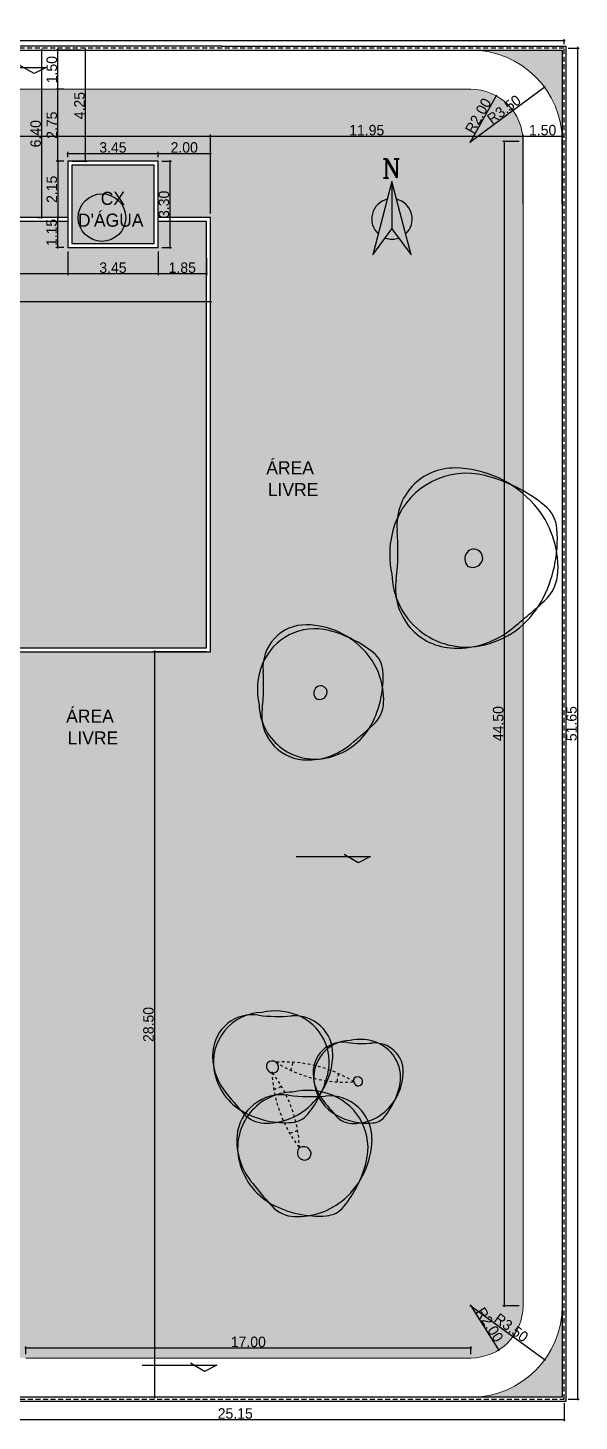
# Model space of a CAD drawing. Header units: feet. Extents: x 1734 to 1931, y 883 to 1088.
# Drawn here: x 1773 to 1794.1, y 961.7 to 1015 of the extents above; entities that cross this region are included whole.
import ezdxf

# ---------------------------------------------------------------- set-up
doc = ezdxf.new("R2010")
doc.units = ezdxf.units.FT
doc.header["$LTSCALE"] = 0.3
doc.header["$MEASUREMENT"] = 0
doc.header["$PDMODE"] = 32
doc.header["$PDSIZE"] = 0.1
doc.linetypes.add('DASHED2', pattern=[0.375, 0.25, -0.125])
doc.linetypes.add('HIDDEN', pattern=[9.525, 6.35, -3.175])
doc.layers.get('0').update_dxf_attribs({"linetype": 'CONTINUOUS'})
doc.layers.get('Defpoints').update_dxf_attribs({"linetype": 'CONTINUOUS'})
for name, color, linetype in [('03', 96, 'CONTINUOUS'), ('1', 1, 'CONTINUOUS'), ('2', 44, 'CONTINUOUS'), ('3', 3, 'CONTINUOUS'), ('Cotas', 1, 'CONTINUOUS'), ('demolição', 140, 'DASHED2'), ('LAYOUT 2', 1, 'CONTINUOUS'), ('projecao', 8, 'HIDDEN'), ('SIMBOLOS-AMARELO', 44, 'CONTINUOUS'), ('SIMBOLOS-CYAN', 4, 'CONTINUOUS'), ('SIMBOLOS-VERMELHO', 1, 'CONTINUOUS'), ('Texto', 44, 'CONTINUOUS')]:
    doc.layers.add(name, color=color, linetype=linetype)
doc.styles.add('ROMANC', font='romanc.shx')
doc.styles.add('style1', font='GOTHIC.TTF')
doc.dimstyles.new('ESC-100', dxfattribs={"dimtxt": 0.16, "dimasz": 0.04, "dimexe": 0.06, "dimexo": 0.15, "dimgap": 0.02, "dimtad": 1, "dimzin": 4, "dimdsep": 46, "dimtxsty": 'style1', "dimblk": 'OBLIQUE', "dimcen": 0.01, "dimdle": 0.04, "dimclrd": 14, "dimclre": 14, "dimclrt": 2, "dimazin": 0, "dimtfac": 1, "dimtix": 1, "dimtmove": 2, "dimatfit": 0, "dimldrblk": 'OPEN90', "dimfxl": 1, "dimtolj": 1, "dimtzin": 4, "dimlwd": -1, "dimlwe": -1, "dimarcsym": 0})

# ---------------------------------------------------------------- blocks, each defined once
blk = doc.blocks.new('Norte')
at = {"layer": 'SIMBOLOS-AMARELO'}
for start, end in [(103.2135, 227.65711), (312.34289, 76.7865), (250.41865, 289.58135)]:
    blk.add_arc((0, -2.124), 1.146, start, end, dxfattribs=at)
at = {"layer": 'SIMBOLOS-CYAN'}
for p, q in [((0, 0), (-1.08, -4.157)), ((1.08, -4.157), (0, 0)), ((-1.08, -4.157), (0, -2.679)), ((0, -2.679), (1.08, -4.157))]:
    blk.add_line(p, q, dxfattribs=at)
at = {"layer": 'SIMBOLOS-VERMELHO'}
blk.add_line((0, 0), (0, -2.679), dxfattribs=at)
at = {"layer": 'SIMBOLOS-AMARELO', "style": 'ROMANC'}
blk.add_text('N', height=1.08, dxfattribs=at).set_placement((-0.566, 0.204))
blk = doc.blocks.new('Arvore_M')
at = {"color": 89, "true_color": 0x2e4b26}
for centre, radius, start, end in [((29.6, 148.2), 161.7, 100.4555, 151.0425), ((41.7, 154), 157.5, 85.3103, 127.4297), ((25, 173), 136.5, 1.1676, 100.4555), ((45.6, 202.1), 109.3, 351.1087, 85.3103), ((683.4, -654.4), 1189.6, 128.3098, 132.2959), ((-64.8, 167.9), 77.9, 132.2959, 177.6877), ((95.6, 111.7), 237.1, 151.0425, 184.4792), ((582.4, 131.8), 432.1, 172.9001, 184.8756), ((32.3, 164), 175, 177.6877, 221.0767), ((11.3, 146.3), 16.1, 142.6793, 321.6826), ((13.7, 144.5), 19.1, 61.2791, 142.6793), ((8.9, 148.2), 19.1, 321.6826, 43.0427), ((0.2, 139.7), 165.3, 338.1526, 12.6145), ((-79.4, 98), 61.6, 184.4792, 231.1587), ((25.1, 129.7), 138.5, 255.6085, 338.1526), ((47.5, 86.2), 104.7, 269.0752, 4.8756), ((62, 273.5), 287, 231.1587, 255.6085), ((49, 178.6), 197.2, 221.0767, 269.0752)]:
    blk.add_arc(centre, radius, start, end, dxfattribs=at)
blk = doc.blocks.new('_Oblique')
at = {"color": 0, "linetype": 'ByBlock', "lineweight": -2}
blk.add_line((-0.5, -0.5), (0.5, 0.5), dxfattribs=at)
blk = doc.blocks.new('*D286')
at = {"layer": 'Cotas', "color": 14, "transparency": 16777216}
blk.add_line((1789.921, 966.155), (1791.023, 964.391), dxfattribs=at)
at = {"layer": 'Defpoints', "color": 0, "transparency": 16777216}
for p in [(1789.942, 966.121), (1791.001, 964.425)]:
    blk.add_point(p, dxfattribs=at)
at = {"layer": 'Cotas', "color": 14, "transparency": 16777216, "xscale": 0.04, "yscale": 0.04, "zscale": 0.04, "rotation": 301.9930326762299}
blk.add_blockref('_Oblique', (1791.001, 964.425), dxfattribs=at)
at = {"layer": 'Cotas', "color": 2, "transparency": 16777216, "insert": (1790.667, 965.395), "char_height": 0.4, "attachment_point": 5, "rotation": 301.993, "style": 'style1'}
blk.add_mtext('\\A1;R2.00', dxfattribs=at)
blk = doc.blocks.new('_Open90')
at = {"color": 0, "linetype": 'ByBlock', "lineweight": -2}
for p, q in [((0, 0), (-1, 0)), ((-0.5, 0.5), (0, 0)), ((0, 0), (-0.5, -0.5))]:
    blk.add_line(p, q, dxfattribs=at)
blk = doc.blocks.new('*D287')
at = {"layer": 'Cotas', "color": 14, "transparency": 16777216}
blk.add_line((1789.91, 966.145), (1792.804, 964.039), dxfattribs=at)
at = {"layer": 'Defpoints', "color": 0, "transparency": 16777216}
for p in [(1789.942, 966.121), (1792.772, 964.062)]:
    blk.add_point(p, dxfattribs=at)
at = {"layer": 'Cotas', "color": 14, "transparency": 16777216, "xscale": 0.04, "yscale": 0.04, "zscale": 0.04, "rotation": 323.9583745267021}
blk.add_blockref('_Oblique', (1792.772, 964.062), dxfattribs=at)
at = {"layer": 'Cotas', "color": 2, "transparency": 16777216, "insert": (1791.492, 965.278), "char_height": 0.4, "attachment_point": 5, "rotation": 323.9584, "style": 'style1'}
blk.add_mtext('\\A1;R3.50', dxfattribs=at)
blk = doc.blocks.new('*D288')
at = {"layer": 'Cotas', "color": 14, "transparency": 16777216}
blk.add_line((1789.922, 1010.586), (1790.938, 1012.402), dxfattribs=at)
at = {"layer": 'Defpoints', "color": 0, "transparency": 16777216}
for p in [(1790.918, 1012.367), (1789.942, 1010.621)]:
    blk.add_point(p, dxfattribs=at)
at = {"layer": 'Cotas', "color": 14, "transparency": 16777216, "xscale": 0.04, "yscale": 0.04, "zscale": 0.04, "rotation": 60.77822200255152}
blk.add_blockref('_Oblique', (1790.918, 1012.367), dxfattribs=at)
at = {"layer": 'Cotas', "color": 2, "transparency": 16777216, "insert": (1790.229, 1011.606), "char_height": 0.4, "attachment_point": 5, "rotation": 60.7782, "style": 'style1'}
blk.add_mtext('\\A1;R2.00', dxfattribs=at)
blk = doc.blocks.new('*D289')
at = {"layer": 'Cotas', "color": 14, "transparency": 16777216}
blk.add_line((1789.91, 1010.598), (1792.788, 1012.727), dxfattribs=at)
at = {"layer": 'Defpoints', "color": 0, "transparency": 16777216}
for p in [(1792.755, 1012.703), (1789.942, 1010.621)]:
    blk.add_point(p, dxfattribs=at)
at = {"layer": 'Cotas', "color": 14, "transparency": 16777216, "xscale": 0.04, "yscale": 0.04, "zscale": 0.04, "rotation": 36.4986601700604}
blk.add_blockref('_Oblique', (1792.755, 1012.703), dxfattribs=at)
at = {"layer": 'Cotas', "color": 2, "transparency": 16777216, "insert": (1791.212, 1011.847), "char_height": 0.4, "attachment_point": 5, "rotation": 36.4987, "style": 'style1'}
blk.add_mtext('\\A1;R3.50', dxfattribs=at)
blk = doc.blocks.new('*D290')
at = {"layer": 'Cotas', "color": 14, "transparency": 16777216}
for p, q in [((1736.327, 1014.48), (1793.557, 1014.48)), ((1736.367, 1014.346), (1736.367, 1014.54)), ((1793.517, 1014.346), (1793.517, 1014.54))]:
    blk.add_line(p, q, dxfattribs=at)
at = {"layer": 'Defpoints', "color": 0, "transparency": 16777216}
for p in [(1736.367, 1014.196), (1793.517, 1014.48), (1793.517, 1014.196)]:
    blk.add_point(p, dxfattribs=at)
at = {"layer": 'Cotas', "color": 14, "transparency": 16777216, "xscale": 0.04, "yscale": 0.04, "zscale": 0.04, "rotation": 180}
blk.add_blockref('_Oblique', (1736.367, 1014.48), dxfattribs=at)
at = {"layer": 'Cotas', "color": 14, "transparency": 16777216, "xscale": 0.04, "yscale": 0.04, "zscale": 0.04}
blk.add_blockref('_Oblique', (1793.517, 1014.48), dxfattribs=at)
at = {"layer": 'Cotas', "color": 2, "transparency": 16777216, "insert": (1764.942, 1014.705), "char_height": 0.4, "attachment_point": 5, "style": 'style1'}
blk.add_mtext('\\A1;57.15', dxfattribs=at)
blk = doc.blocks.new('*D295')
at = {"layer": 'Cotas', "color": 14, "transparency": 16777216}
for p, q in [((1755.442, 1007.871), (1755.442, 1010.885)), ((1779.992, 1007.871), (1779.992, 1010.885)), ((1755.402, 1010.825), (1780.032, 1010.825))]:
    blk.add_line(p, q, dxfattribs=at)
at = {"layer": 'Defpoints', "color": 0, "transparency": 16777216}
for p in [(1779.992, 1010.825), (1755.442, 1007.721), (1779.992, 1007.721)]:
    blk.add_point(p, dxfattribs=at)
at = {"layer": 'Cotas', "color": 14, "transparency": 16777216, "xscale": 0.04, "yscale": 0.04, "zscale": 0.04, "rotation": 180}
blk.add_blockref('_Oblique', (1755.442, 1010.825), dxfattribs=at)
at = {"layer": 'Cotas', "color": 14, "transparency": 16777216, "xscale": 0.04, "yscale": 0.04, "zscale": 0.04}
blk.add_blockref('_Oblique', (1779.992, 1010.825), dxfattribs=at)
at = {"layer": 'Cotas', "color": 2, "transparency": 16777216, "insert": (1767.717, 1011.055), "char_height": 0.4, "attachment_point": 5, "style": 'style1'}
blk.add_mtext('\\A1;24.55', dxfattribs=at)
blk = doc.blocks.new('*D296')
at = {"layer": 'Cotas', "color": 14, "transparency": 16777216}
for p, q in [((1779.992, 1007.871), (1779.992, 1010.885)), ((1791.942, 1008.242), (1791.942, 1010.885)), ((1779.952, 1010.825), (1791.982, 1010.825))]:
    blk.add_line(p, q, dxfattribs=at)
at = {"layer": 'Defpoints', "color": 0, "transparency": 16777216}
for p in [(1791.942, 1010.825), (1779.992, 1007.721), (1791.942, 1008.092)]:
    blk.add_point(p, dxfattribs=at)
at = {"layer": 'Cotas', "color": 14, "transparency": 16777216, "xscale": 0.04, "yscale": 0.04, "zscale": 0.04, "rotation": 180}
blk.add_blockref('_Oblique', (1779.992, 1010.825), dxfattribs=at)
at = {"layer": 'Cotas', "color": 14, "transparency": 16777216, "xscale": 0.04, "yscale": 0.04, "zscale": 0.04}
blk.add_blockref('_Oblique', (1791.942, 1010.825), dxfattribs=at)
at = {"layer": 'Cotas', "color": 2, "transparency": 16777216, "insert": (1785.967, 1011.055), "char_height": 0.4, "attachment_point": 5, "style": 'style1'}
blk.add_mtext('\\A1;11.95', dxfattribs=at)
blk = doc.blocks.new('*D297')
at = {"layer": 'Cotas', "color": 14, "transparency": 16777216}
for p, q in [((1791.942, 1008.242), (1791.942, 1010.885)), ((1793.442, 1008.242), (1793.442, 1010.885)), ((1791.902, 1010.825), (1793.482, 1010.825))]:
    blk.add_line(p, q, dxfattribs=at)
at = {"layer": 'Defpoints', "color": 0, "transparency": 16777216}
for p in [(1793.442, 1010.825), (1791.942, 1008.092), (1793.442, 1008.092)]:
    blk.add_point(p, dxfattribs=at)
at = {"layer": 'Cotas', "color": 14, "transparency": 16777216, "xscale": 0.04, "yscale": 0.04, "zscale": 0.04, "rotation": 180}
blk.add_blockref('_Oblique', (1791.942, 1010.825), dxfattribs=at)
at = {"layer": 'Cotas', "color": 14, "transparency": 16777216, "xscale": 0.04, "yscale": 0.04, "zscale": 0.04}
blk.add_blockref('_Oblique', (1793.442, 1010.825), dxfattribs=at)
at = {"layer": 'Cotas', "color": 2, "transparency": 16777216, "insert": (1792.692, 1011.055), "char_height": 0.4, "attachment_point": 5, "style": 'style1'}
blk.add_mtext('\\A1;1.50', dxfattribs=at)
blk = doc.blocks.new('*D314')
at = {"layer": 'Cotas', "color": 14, "transparency": 16777216}
for p, q in [((1772.942, 964.271), (1772.942, 964.566)), ((1789.942, 964.271), (1789.942, 964.566)), ((1772.902, 964.506), (1789.982, 964.506))]:
    blk.add_line(p, q, dxfattribs=at)
at = {"layer": 'Defpoints', "color": 0, "transparency": 16777216}
for p in [(1772.942, 964.121), (1789.942, 964.506), (1789.942, 964.121)]:
    blk.add_point(p, dxfattribs=at)
at = {"layer": 'Cotas', "color": 14, "transparency": 16777216, "xscale": 0.04, "yscale": 0.04, "zscale": 0.04, "rotation": 180}
blk.add_blockref('_Oblique', (1772.942, 964.506), dxfattribs=at)
at = {"layer": 'Cotas', "color": 14, "transparency": 16777216, "xscale": 0.04, "yscale": 0.04, "zscale": 0.04}
blk.add_blockref('_Oblique', (1789.942, 964.506), dxfattribs=at)
at = {"layer": 'Cotas', "color": 2, "transparency": 16777216, "insert": (1781.442, 964.736), "char_height": 0.4, "attachment_point": 5, "style": 'style1'}
blk.add_mtext('\\A1;17.00', dxfattribs=at)
blk = doc.blocks.new('*D315')
at = {"layer": 'Cotas', "color": 14, "transparency": 16777216}
for p, q in [((1791.792, 1010.621), (1791.164, 1010.621)), ((1791.224, 1010.661), (1791.224, 966.081)), ((1791.792, 966.121), (1791.164, 966.121))]:
    blk.add_line(p, q, dxfattribs=at)
at = {"layer": 'Defpoints', "color": 0, "transparency": 16777216}
for p in [(1791.942, 1010.621), (1791.224, 966.121), (1791.942, 966.121)]:
    blk.add_point(p, dxfattribs=at)
at = {"layer": 'Cotas', "color": 14, "transparency": 16777216, "xscale": 0.04, "yscale": 0.04, "zscale": 0.04}
for p, rotation in [((1791.224, 1010.621), 90), ((1791.224, 966.121), 270)]:
    blk.add_blockref('_Oblique', p, dxfattribs=dict(at, rotation=rotation))
at = {"layer": 'Cotas', "color": 2, "transparency": 16777216, "insert": (1790.994, 988.371), "char_height": 0.4, "attachment_point": 5, "rotation": 90, "style": 'style1'}
blk.add_mtext('\\A1;44.50', dxfattribs=at)
blk = doc.blocks.new('*D319')
at = {"layer": 'Cotas', "color": 14, "transparency": 16777216}
for p, q in [((1768.367, 962.396), (1768.367, 961.708)), ((1793.517, 962.396), (1793.517, 961.708)), ((1768.327, 961.768), (1793.557, 961.768))]:
    blk.add_line(p, q, dxfattribs=at)
at = {"layer": 'Defpoints', "color": 0, "transparency": 16777216}
for p in [(1768.367, 962.546), (1793.517, 962.546), (1793.517, 961.768)]:
    blk.add_point(p, dxfattribs=at)
at = {"layer": 'Cotas', "color": 14, "transparency": 16777216, "xscale": 0.04, "yscale": 0.04, "zscale": 0.04, "rotation": 180}
blk.add_blockref('_Oblique', (1768.367, 961.768), dxfattribs=at)
at = {"layer": 'Cotas', "color": 14, "transparency": 16777216, "xscale": 0.04, "yscale": 0.04, "zscale": 0.04}
blk.add_blockref('_Oblique', (1793.517, 961.768), dxfattribs=at)
at = {"layer": 'Cotas', "color": 2, "transparency": 16777216, "insert": (1780.942, 961.998), "char_height": 0.4, "attachment_point": 5, "style": 'style1'}
blk.add_mtext('\\A1;25.15', dxfattribs=at)
blk = doc.blocks.new('*D320')
at = {"layer": 'Cotas', "color": 14, "transparency": 16777216}
for p, q in [((1793.667, 1014.196), (1794.085, 1014.196)), ((1794.025, 1014.236), (1794.025, 962.506)), ((1793.667, 962.546), (1794.085, 962.546))]:
    blk.add_line(p, q, dxfattribs=at)
at = {"layer": 'Defpoints', "color": 0, "transparency": 16777216}
for p in [(1793.517, 1014.196), (1793.517, 962.546), (1794.025, 962.546)]:
    blk.add_point(p, dxfattribs=at)
at = {"layer": 'Cotas', "color": 14, "transparency": 16777216, "xscale": 0.04, "yscale": 0.04, "zscale": 0.04}
for p, rotation in [((1794.025, 1014.196), 90), ((1794.025, 962.546), 270)]:
    blk.add_blockref('_Oblique', p, dxfattribs=dict(at, rotation=rotation))
at = {"layer": 'Cotas', "color": 2, "transparency": 16777216, "insert": (1793.795, 988.371), "char_height": 0.4, "attachment_point": 5, "rotation": 90, "style": 'style1'}
blk.add_mtext('\\A1;51.65', dxfattribs=at)
blk = doc.blocks.new('*D321')
at = {"layer": 'Cotas', "color": 14, "transparency": 16777216}
for p, q in [((1777.992, 1006.421), (1777.992, 1005.508)), ((1779.842, 1006.16), (1779.842, 1005.508)), ((1779.882, 1005.568), (1777.952, 1005.568))]:
    blk.add_line(p, q, dxfattribs=at)
at = {"layer": 'Defpoints', "color": 0, "transparency": 16777216}
for p in [(1777.992, 1006.571), (1779.842, 1006.31), (1777.992, 1005.568)]:
    blk.add_point(p, dxfattribs=at)
at = {"layer": 'Cotas', "color": 14, "transparency": 16777216, "xscale": 0.04, "yscale": 0.04, "zscale": 0.04, "rotation": 180}
blk.add_blockref('_Oblique', (1777.992, 1005.568), dxfattribs=at)
at = {"layer": 'Cotas', "color": 14, "transparency": 16777216, "xscale": 0.04, "yscale": 0.04, "zscale": 0.04}
blk.add_blockref('_Oblique', (1779.842, 1005.568), dxfattribs=at)
at = {"layer": 'Cotas', "color": 2, "transparency": 16777216, "insert": (1778.917, 1005.798), "char_height": 0.4, "attachment_point": 5, "style": 'style1'}
blk.add_mtext('\\A1;1.85', dxfattribs=at)
blk = doc.blocks.new('*D322')
at = {"layer": 'Cotas', "color": 14, "transparency": 16777216}
for p, q in [((1774.542, 1006.421), (1774.542, 1005.508)), ((1777.992, 1006.421), (1777.992, 1005.508)), ((1778.032, 1005.568), (1774.502, 1005.568))]:
    blk.add_line(p, q, dxfattribs=at)
at = {"layer": 'Defpoints', "color": 0, "transparency": 16777216}
for p in [(1774.542, 1006.571), (1777.992, 1006.571), (1774.542, 1005.568)]:
    blk.add_point(p, dxfattribs=at)
at = {"layer": 'Cotas', "color": 14, "transparency": 16777216, "xscale": 0.04, "yscale": 0.04, "zscale": 0.04, "rotation": 180}
blk.add_blockref('_Oblique', (1774.542, 1005.568), dxfattribs=at)
at = {"layer": 'Cotas', "color": 14, "transparency": 16777216, "xscale": 0.04, "yscale": 0.04, "zscale": 0.04}
blk.add_blockref('_Oblique', (1777.992, 1005.568), dxfattribs=at)
at = {"layer": 'Cotas', "color": 2, "transparency": 16777216, "insert": (1776.267, 1005.798), "char_height": 0.4, "attachment_point": 5, "style": 'style1'}
blk.add_mtext('\\A1;3.45', dxfattribs=at)
blk = doc.blocks.new('*D323')
at = {"layer": 'Cotas', "color": 14, "transparency": 16777216}
for p, q in [((1755.592, 1006.421), (1755.592, 1005.508)), ((1774.542, 1006.421), (1774.542, 1005.508)), ((1774.582, 1005.568), (1755.552, 1005.568))]:
    blk.add_line(p, q, dxfattribs=at)
at = {"layer": 'Defpoints', "color": 0, "transparency": 16777216}
for p in [(1755.592, 1006.571), (1774.542, 1006.571), (1755.592, 1005.568)]:
    blk.add_point(p, dxfattribs=at)
at = {"layer": 'Cotas', "color": 14, "transparency": 16777216, "xscale": 0.04, "yscale": 0.04, "zscale": 0.04, "rotation": 180}
blk.add_blockref('_Oblique', (1755.592, 1005.568), dxfattribs=at)
at = {"layer": 'Cotas', "color": 14, "transparency": 16777216, "xscale": 0.04, "yscale": 0.04, "zscale": 0.04}
blk.add_blockref('_Oblique', (1774.542, 1005.568), dxfattribs=at)
at = {"layer": 'Cotas', "color": 2, "transparency": 16777216, "insert": (1765.067, 1005.798), "char_height": 0.4, "attachment_point": 5, "style": 'style1'}
blk.add_mtext('\\A1;18.95', dxfattribs=at)
blk = doc.blocks.new('*D324')
at = {"layer": 'Cotas', "color": 14, "transparency": 16777216}
for p, q in [((1755.402, 1004.512), (1780.032, 1004.512)), ((1755.442, 1004.525), (1755.442, 1004.452)), ((1779.992, 1004.525), (1779.992, 1004.452))]:
    blk.add_line(p, q, dxfattribs=at)
at = {"layer": 'Defpoints', "color": 0, "transparency": 16777216}
for p in [(1755.442, 1004.675), (1779.992, 1004.675), (1779.992, 1004.512)]:
    blk.add_point(p, dxfattribs=at)
at = {"layer": 'Cotas', "color": 14, "transparency": 16777216, "xscale": 0.04, "yscale": 0.04, "zscale": 0.04, "rotation": 180}
blk.add_blockref('_Oblique', (1755.442, 1004.512), dxfattribs=at)
at = {"layer": 'Cotas', "color": 14, "transparency": 16777216, "xscale": 0.04, "yscale": 0.04, "zscale": 0.04}
blk.add_blockref('_Oblique', (1779.992, 1004.512), dxfattribs=at)
at = {"layer": 'Cotas', "color": 2, "transparency": 16777216, "insert": (1767.717, 1004.742), "char_height": 0.4, "attachment_point": 5, "style": 'style1'}
blk.add_mtext('\\A1;24.55', dxfattribs=at)
blk = doc.blocks.new('*D325')
at = {"layer": 'Cotas', "color": 14, "transparency": 16777216}
for p, q in [((1774.392, 1009.871), (1774.103, 1009.871)), ((1774.163, 1009.911), (1774.163, 1007.681)), ((1774.392, 1007.721), (1774.103, 1007.721))]:
    blk.add_line(p, q, dxfattribs=at)
at = {"layer": 'Defpoints', "color": 0, "transparency": 16777216}
for p in [(1774.542, 1009.871), (1774.163, 1007.721), (1774.542, 1007.721)]:
    blk.add_point(p, dxfattribs=at)
at = {"layer": 'Cotas', "color": 14, "transparency": 16777216, "xscale": 0.04, "yscale": 0.04, "zscale": 0.04}
for p, rotation in [((1774.163, 1009.871), 90), ((1774.163, 1007.721), 270)]:
    blk.add_blockref('_Oblique', p, dxfattribs=dict(at, rotation=rotation))
at = {"layer": 'Cotas', "color": 2, "transparency": 16777216, "insert": (1773.933, 1008.796), "char_height": 0.4, "attachment_point": 5, "rotation": 90, "style": 'style1'}
blk.add_mtext('\\A1;2.15', dxfattribs=at)
blk = doc.blocks.new('*D326')
at = {"layer": 'Cotas', "color": 14, "transparency": 16777216}
for p, q in [((1774.392, 1012.621), (1774.103, 1012.621)), ((1774.163, 1009.831), (1774.163, 1012.661)), ((1774.392, 1009.871), (1774.103, 1009.871))]:
    blk.add_line(p, q, dxfattribs=at)
at = {"layer": 'Defpoints', "color": 0, "transparency": 16777216}
for p in [(1774.163, 1012.621), (1774.542, 1012.621), (1774.542, 1009.871)]:
    blk.add_point(p, dxfattribs=at)
at = {"layer": 'Cotas', "color": 14, "transparency": 16777216, "xscale": 0.04, "yscale": 0.04, "zscale": 0.04}
for p, rotation in [((1774.163, 1012.621), 90), ((1774.163, 1009.871), 270)]:
    blk.add_blockref('_Oblique', p, dxfattribs=dict(at, rotation=rotation))
at = {"layer": 'Cotas', "color": 2, "transparency": 16777216, "insert": (1773.933, 1011.246), "char_height": 0.4, "attachment_point": 5, "rotation": 90, "style": 'style1'}
blk.add_mtext('\\A1;2.75', dxfattribs=at)
blk = doc.blocks.new('*D327')
at = {"layer": 'Cotas', "color": 14, "transparency": 16777216}
for p, q in [((1775.029, 1014.121), (1774.103, 1014.121)), ((1774.163, 1012.581), (1774.163, 1014.161)), ((1774.392, 1012.621), (1774.103, 1012.621))]:
    blk.add_line(p, q, dxfattribs=at)
at = {"layer": 'Defpoints', "color": 0, "transparency": 16777216}
for p in [(1774.163, 1014.121), (1775.179, 1014.121), (1774.542, 1012.621)]:
    blk.add_point(p, dxfattribs=at)
at = {"layer": 'Cotas', "color": 14, "transparency": 16777216, "xscale": 0.04, "yscale": 0.04, "zscale": 0.04}
for p, rotation in [((1774.163, 1014.121), 90), ((1774.163, 1012.621), 270)]:
    blk.add_blockref('_Oblique', p, dxfattribs=dict(at, rotation=rotation))
at = {"layer": 'Cotas', "color": 2, "transparency": 16777216, "insert": (1773.933, 1013.371), "char_height": 0.4, "attachment_point": 5, "rotation": 90, "style": 'style1'}
blk.add_mtext('\\A1;1.50', dxfattribs=at)
blk = doc.blocks.new('*D328')
at = {"layer": 'Cotas', "color": 14, "transparency": 16777216}
for p, q in [((1774.95, 1014.121), (1775.279, 1014.121)), ((1775.219, 1009.831), (1775.219, 1014.161)), ((1774.692, 1009.871), (1775.279, 1009.871))]:
    blk.add_line(p, q, dxfattribs=at)
at = {"layer": 'Defpoints', "color": 0, "transparency": 16777216}
for p in [(1774.8, 1014.121), (1775.219, 1014.121), (1774.542, 1009.871)]:
    blk.add_point(p, dxfattribs=at)
at = {"layer": 'Cotas', "color": 14, "transparency": 16777216, "xscale": 0.04, "yscale": 0.04, "zscale": 0.04}
for p, rotation in [((1775.219, 1014.121), 90), ((1775.219, 1009.871), 270)]:
    blk.add_blockref('_Oblique', p, dxfattribs=dict(at, rotation=rotation))
at = {"layer": 'Cotas', "color": 2, "transparency": 16777216, "insert": (1774.989, 1011.996), "char_height": 0.4, "attachment_point": 5, "rotation": 90, "style": 'style1'}
blk.add_mtext('\\A1;4.25', dxfattribs=at)
blk = doc.blocks.new('*D329')
at = {"layer": 'Cotas', "color": 14, "transparency": 16777216}
for p, q in [((1773.396, 1014.121), (1773.486, 1014.121)), ((1773.546, 1007.681), (1773.546, 1014.161)), ((1773.396, 1007.721), (1773.486, 1007.721))]:
    blk.add_line(p, q, dxfattribs=at)
at = {"layer": 'Defpoints', "color": 0, "transparency": 16777216}
for p in [(1773.546, 1014.121), (1773.546, 1014.121), (1773.546, 1007.721)]:
    blk.add_point(p, dxfattribs=at)
at = {"layer": 'Cotas', "color": 14, "transparency": 16777216, "xscale": 0.04, "yscale": 0.04, "zscale": 0.04}
for p, rotation in [((1773.546, 1014.121), 90), ((1773.546, 1007.721), 270)]:
    blk.add_blockref('_Oblique', p, dxfattribs=dict(at, rotation=rotation))
at = {"layer": 'Cotas', "color": 2, "transparency": 16777216, "insert": (1773.316, 1010.921), "char_height": 0.4, "attachment_point": 5, "rotation": 90, "style": 'style1'}
blk.add_mtext('\\A1;6.40', dxfattribs=at)
blk = doc.blocks.new('*D330')
at = {"layer": 'Cotas', "color": 14, "transparency": 16777216}
for p, q in [((1774.392, 1007.721), (1774.09, 1007.721)), ((1774.15, 1007.761), (1774.15, 1006.531)), ((1774.392, 1006.571), (1774.09, 1006.571))]:
    blk.add_line(p, q, dxfattribs=at)
at = {"layer": 'Defpoints', "color": 0, "transparency": 16777216}
for p in [(1774.542, 1007.721), (1774.15, 1006.571), (1774.542, 1006.571)]:
    blk.add_point(p, dxfattribs=at)
at = {"layer": 'Cotas', "color": 14, "transparency": 16777216, "xscale": 0.04, "yscale": 0.04, "zscale": 0.04}
for p, rotation in [((1774.15, 1007.721), 90), ((1774.15, 1006.571), 270)]:
    blk.add_blockref('_Oblique', p, dxfattribs=dict(at, rotation=rotation))
at = {"layer": 'Cotas', "color": 2, "transparency": 16777216, "insert": (1773.925, 1007.146), "char_height": 0.4, "attachment_point": 5, "rotation": 90, "style": 'style1'}
blk.add_mtext('\\A1;1.15', dxfattribs=at)
blk = doc.blocks.new('*D331')
at = {"layer": 'Cotas', "color": 14, "transparency": 16777216}
for p, q in [((1778.142, 1009.871), (1778.507, 1009.871)), ((1778.447, 1009.911), (1778.447, 1006.531)), ((1778.142, 1006.571), (1778.507, 1006.571))]:
    blk.add_line(p, q, dxfattribs=at)
at = {"layer": 'Defpoints', "color": 0, "transparency": 16777216}
for p in [(1777.992, 1009.871), (1777.992, 1006.571), (1778.447, 1006.571)]:
    blk.add_point(p, dxfattribs=at)
at = {"layer": 'Cotas', "color": 14, "transparency": 16777216, "xscale": 0.04, "yscale": 0.04, "zscale": 0.04}
for p, rotation in [((1778.447, 1009.871), 90), ((1778.447, 1006.571), 270)]:
    blk.add_blockref('_Oblique', p, dxfattribs=dict(at, rotation=rotation))
at = {"layer": 'Cotas', "color": 2, "transparency": 16777216, "insert": (1778.217, 1008.221), "char_height": 0.4, "attachment_point": 5, "rotation": 90, "style": 'style1'}
blk.add_mtext('\\A1;3.30', dxfattribs=at)
blk = doc.blocks.new('*D332')
at = {"layer": 'Cotas', "color": 14, "transparency": 16777216}
for p, q in [((1774.502, 1010.164), (1778.032, 1010.164)), ((1774.542, 1010.021), (1774.542, 1010.224)), ((1777.992, 1010.021), (1777.992, 1010.224))]:
    blk.add_line(p, q, dxfattribs=at)
at = {"layer": 'Defpoints', "color": 0, "transparency": 16777216}
for p in [(1774.542, 1009.871), (1777.992, 1010.164), (1777.992, 1009.871)]:
    blk.add_point(p, dxfattribs=at)
at = {"layer": 'Cotas', "color": 14, "transparency": 16777216, "xscale": 0.04, "yscale": 0.04, "zscale": 0.04, "rotation": 180}
blk.add_blockref('_Oblique', (1774.542, 1010.164), dxfattribs=at)
at = {"layer": 'Cotas', "color": 14, "transparency": 16777216, "xscale": 0.04, "yscale": 0.04, "zscale": 0.04}
blk.add_blockref('_Oblique', (1777.992, 1010.164), dxfattribs=at)
at = {"layer": 'Cotas', "color": 2, "transparency": 16777216, "insert": (1776.267, 1010.394), "char_height": 0.4, "attachment_point": 5, "style": 'style1'}
blk.add_mtext('\\A1;3.45', dxfattribs=at)
blk = doc.blocks.new('*D333')
at = {"layer": 'Cotas', "color": 14, "transparency": 16777216}
for p, q in [((1777.952, 1010.164), (1780.032, 1010.164)), ((1777.992, 1010.021), (1777.992, 1010.224)), ((1779.992, 1007.871), (1779.992, 1010.224))]:
    blk.add_line(p, q, dxfattribs=at)
at = {"layer": 'Defpoints', "color": 0, "transparency": 16777216}
for p in [(1777.992, 1009.871), (1779.992, 1010.164), (1779.992, 1007.721)]:
    blk.add_point(p, dxfattribs=at)
at = {"layer": 'Cotas', "color": 14, "transparency": 16777216, "xscale": 0.04, "yscale": 0.04, "zscale": 0.04, "rotation": 180}
blk.add_blockref('_Oblique', (1777.992, 1010.164), dxfattribs=at)
at = {"layer": 'Cotas', "color": 14, "transparency": 16777216, "xscale": 0.04, "yscale": 0.04, "zscale": 0.04}
blk.add_blockref('_Oblique', (1779.992, 1010.164), dxfattribs=at)
at = {"layer": 'Cotas', "color": 2, "transparency": 16777216, "insert": (1778.992, 1010.394), "char_height": 0.4, "attachment_point": 5, "style": 'style1'}
blk.add_mtext('\\A1;2.00', dxfattribs=at)
blk = doc.blocks.new('*D345')
at = {"layer": 'Cotas', "color": 14, "transparency": 16777216}
for p, q in [((1777.857, 991.161), (1777.857, 962.581)), ((1779.842, 991.121), (1777.797, 991.121)), ((1779.842, 962.621), (1777.797, 962.621))]:
    blk.add_line(p, q, dxfattribs=at)
at = {"layer": 'Defpoints', "color": 0, "transparency": 16777216}
for p in [(1779.992, 991.121), (1777.857, 962.621), (1779.992, 962.621)]:
    blk.add_point(p, dxfattribs=at)
at = {"layer": 'Cotas', "color": 14, "transparency": 16777216, "xscale": 0.04, "yscale": 0.04, "zscale": 0.04}
for p, rotation in [((1777.857, 991.121), 90), ((1777.857, 962.621), 270)]:
    blk.add_blockref('_Oblique', p, dxfattribs=dict(at, rotation=rotation))
at = {"layer": 'Cotas', "color": 2, "transparency": 16777216, "insert": (1777.627, 976.871), "char_height": 0.4, "attachment_point": 5, "rotation": 90, "style": 'style1'}
blk.add_mtext('\\A1;28.50', dxfattribs=at)

msp = doc.modelspace()

# ---------------------------------------------------------------- hatches: boundary and pattern name
at = {"linetype": 'Continuous', "true_color": 0xbdcb95}
for points in [[(1789.942, 1014.121, -0.414214), (1793.442, 1010.621), (1793.442, 1014.121)], [(1789.942, 962.621), (1793.442, 962.621), (1793.442, 966.121, -0.414214)]]:
    msp.add_hatch(color=253, dxfattribs=at).paths.add_polyline_path(points)
h = msp.add_hatch(color=253, dxfattribs=at)
h.dxf.hatch_style = 1
h.paths.add_polyline_path([(1791.942, 1010.621, 0.414214), (1789.942, 1012.621), (1739.942, 1012.621, 0.414214), (1737.942, 1010.621), (1737.942, 991.621, 0.414214), (1739.942, 989.621), (1751.906, 989.621, -0.131652), (1753.656, 989.152), (1755.442, 988.121), (1765.294, 982.433), (1769.192, 980.183, -0.267949), (1770.942, 977.152), (1770.942, 966.121, 0.414214), (1772.942, 964.121), (1789.942, 964.121, 0.414214), (1791.942, 966.121)])
h.paths.add_polyline_path([(1768.892, 991.121), (1768.892, 988.271), (1765.742, 988.271), (1765.709, 990.07, -0.083534), (1764.519, 982.996), (1755.442, 988.237), (1755.442, 991.021), (1765.688, 991.021, -0.011002), (1765.709, 990.07), (1765.742, 991.121), (1755.442, 991.121), (1755.442, 994.921), (1748.442, 994.921), (1748.442, 991.121), (1741.442, 991.121), (1741.442, 995.421), (1740.542, 995.421), (1740.542, 1002.421), (1741.442, 1002.421), (1741.442, 1007.721), (1748.442, 1007.721), (1748.442, 1010.421), (1755.942, 1010.421), (1755.942, 1007.721), (1774.542, 1007.721), (1774.542, 1009.871), (1777.992, 1009.871), (1777.992, 1007.721), (1779.992, 1007.721), (1779.992, 991.121)], flags=16)
h.paths.add_polyline_path([(1768.529, 1009.331, 0.812596), (1762.744, 1008.321), (1762.744, 1007.821), (1762.593, 1007.821), (1762.593, 1008.321, -0.810376), (1768.66, 1009.406)], flags=16)
h.paths.add_polyline_path([(1762.497, 1007.87), (1762.497, 1008.259), (1762.152, 1008.259), (1762.152, 1007.87)], flags=24)
h.paths.add_polyline_path([(1762.497, 1007.57), (1762.497, 1007.959), (1762.152, 1007.959), (1762.152, 1007.57)], flags=8)
h.paths.add_polyline_path([(1768.897, 1008.28), (1768.897, 1008.792), (1768.552, 1008.792), (1768.552, 1008.28)], flags=24)
at = {"layer": 'demolição', "linetype": 'Continuous'}
h = msp.add_hatch(color=255, dxfattribs=at)
h.dxf.hatch_style = 1
h.paths.add_polyline_path([(1777.842, 1009.721), (1774.692, 1009.721), (1774.692, 1006.721), (1777.842, 1006.721)])
h = msp.add_hatch(color=255, dxfattribs=at)
h.dxf.hatch_style = 1
h.paths.add_polyline_path([(1765.592, 996.421), (1769.042, 996.421), (1769.042, 991.271), (1779.842, 991.271), (1779.842, 1007.571), (1777.992, 1007.571), (1777.992, 1006.571), (1774.542, 1006.571), (1774.542, 1007.571), (1755.592, 1007.571), (1755.592, 991.271), (1765.592, 991.271)])
h.paths.add_polyline_path([(1741.592, 991.271), (1748.292, 991.271), (1748.292, 1007.571), (1741.592, 1007.571)])

# ---------------------------------------------------------------- linework, layer by layer
at = {"layer": '1', "linetype": 'Continuous', "lineweight": 13}
msp.add_line((1739.942, 1012.621), (1789.942, 1012.621), dxfattribs=at)
at = {"layer": '1', "linetype": 'Continuous', "lineweight": 9}
for p, q in [((1791.942, 1010.621), (1791.942, 966.121)), ((1789.942, 964.121), (1772.942, 964.121))]:
    msp.add_line(p, q, dxfattribs=at)
for centre, radius, start, end in [((1789.942, 1010.621), 3.5, 0, 90), ((1789.942, 1010.621), 2, 0, 90), ((1789.942, 966.121), 2, 270, 0), ((1789.942, 966.121), 3.5, 270, 0)]:
    msp.add_arc(centre, radius, start, end, dxfattribs=at)
at = {"layer": '2'}
for points in [[(1774.542, 1007.721), (1755.442, 1007.721), (1755.442, 991.121), (1765.742, 991.121), (1765.742, 996.271), (1768.892, 996.271), (1768.892, 991.121), (1779.992, 991.121), (1779.992, 1007.721), (1777.992, 1007.721)], [(1774.542, 1007.571), (1755.592, 1007.571), (1755.592, 991.271), (1765.592, 991.271), (1765.592, 996.421), (1769.042, 996.421), (1769.042, 991.271), (1779.842, 991.271), (1779.842, 1007.571), (1777.992, 1007.571)]]:
    msp.add_lwpolyline(points, dxfattribs=at)
at = {"layer": '3'}
for p, q in [((1736.442, 1014.121), (1780.442, 1014.121)), ((1736.442, 1014.121), (1780.442, 1014.121)), ((1780.442, 1014.271), (1793.592, 1014.271)), ((1780.442, 1014.121), (1793.442, 1014.121)), ((1780.442, 1014.121), (1793.442, 1014.121)), ((1793.442, 1014.121), (1793.442, 962.621)), ((1793.442, 1014.121), (1793.442, 962.621)), ((1793.442, 962.621), (1768.442, 962.621)), ((1793.442, 962.621), (1768.442, 962.621))]:
    msp.add_line(p, q, dxfattribs=at)
for points in [[(1780.442, 1014.271), (1736.292, 1014.271), (1736.292, 973.971), (1755.942, 973.971)], [(1761.442, 973.971), (1768.292, 973.971), (1768.292, 962.471), (1793.592, 962.471), (1793.592, 1014.271)]]:
    msp.add_lwpolyline(points, dxfattribs=at)
for points in [[(1777.992, 1009.871), (1774.542, 1009.871), (1774.542, 1006.571), (1777.992, 1006.571)], [(1777.842, 1009.721), (1774.692, 1009.721), (1774.692, 1006.721), (1777.842, 1006.721)]]:
    msp.add_lwpolyline(points, close=True, dxfattribs=at)
at = {"layer": 'Defpoints', "color": 1, "linetype": 'Continuous'}
msp.add_circle((1775.848, 1007.714), 0.909, dxfattribs=at)
at = {"layer": 'LAYOUT 2', "linetype": 'Continuous'}
for p, q in [((1773.252, 1013.219), (1772.714, 1013.533)), ((1770.872, 1013.454), (1773.721, 1013.454)), ((1773.721, 1013.454), (1773.252, 1013.219)), ((1783.264, 983.29), (1786.113, 983.29)), ((1785.644, 983.054), (1785.106, 983.369)), ((1786.113, 983.29), (1785.644, 983.054)), ((1777.389, 963.844), (1780.238, 963.844)), ((1779.769, 963.608), (1779.231, 963.923)), ((1780.238, 963.844), (1779.769, 963.608))]:
    msp.add_line(p, q, dxfattribs=at)
at = {"layer": 'projecao', "ltscale": 0.1}
msp.add_lwpolyline([(1755.942, 974.046), (1768.367, 974.046), (1768.367, 962.546), (1793.517, 962.546), (1793.517, 1014.196), (1736.367, 1014.196), (1736.367, 974.046), (1755.942, 974.046)], dxfattribs=at)
at = {"layer": 'projecao', "ltscale": 0.05}
for centre, radius, start, end in [((1782.804, 970.353), 5.085, 58.2486, 93.615), ((1785.159, 979.751), 5.085, 238.2486, 273.615), ((1782.526, 975.442), 0.617, 328.8348, 358.535), ((1778.318, 971.945), 5.085, 2.3201, 37.6864), ((1787.422, 975.26), 5.085, 182.3201, 217.6864), ((1785.449, 974.71), 0.617, 153.3286, 183.0288), ((1782.332, 975.01), 0.617, 277.4001, 307.1003), ((1783.362, 972.178), 0.617, 92.9062, 122.6064)]:
    msp.add_arc(centre, radius, start, end, dxfattribs=at)

# ---------------------------------------------------------------- block references
at = {"layer": '03', "color": 3}
for p, xscale, yscale, zscale, rotation in [((1790.299, 997.757), 0.02087282921594635, 0.02087282921594635, 0.02087282921594635, 180), ((1784.381, 991.858), 0.01565462191195977, 0.01565462191195977, 0.01565462191195977, 180), ((1784.413, 975.085), 0.01391521947729757, 0.01391521947729757, 0.01391521947729757, 90), ((1787.171, 974.575), 0.01043641460797318, 0.01043641460797318, 0.01043641460797318, 90), ((1785.879, 971.759), 0.01565462191195977, 0.01565462191195977, 0.01565462191195977, 90)]:
    msp.add_blockref('Arvore_M', p, dxfattribs=dict(at, xscale=xscale, yscale=yscale, zscale=zscale, rotation=rotation))
at = {"layer": 'Cotas', "xscale": 0.6749999999998976, "yscale": 0.6749999999998976, "zscale": 0.6749999999998976}
msp.add_blockref('Norte', (1786.931, 1009.094), dxfattribs=at)

# ---------------------------------------------------------------- texts
at = {"layer": 'Texto', "char_height": 0.1, "width": 3.44546, "attachment_point": 1, "style": 'style1'}
for s, insert in [("\\pi1.72273;{\\H2.4x;\\P\\pi1.25826;\\H2.0833x;CX \\P\\pi0.38727;D'ÁGUA}", (1774.542, 1009.1)), ('\\pi1.72273;{\\H2.4x;\\P\\pi0.82659;\\H2.0833x;ÁREA \\P\\pi0.8842;LIVRE}', (1781.302, 998.801)), ('\\pi1.72273;{\\H2.4x;\\P\\pi0.82659;\\H2.0833x;ÁREA \\P\\pi0.8842;LIVRE}', (1773.653, 989.307))]:
    msp.add_mtext(s, dxfattribs=dict(at, insert=insert))

# ---------------------------------------------------------------- dimensions: what is measured, and where the dimension line sits
at = {"layer": 'Cotas'}
for base, p1, p2, picture, middle in [((1793.517, 1014.48), (1736.367, 1014.196), (1793.517, 1014.196), '*D290', (1764.942, 1014.705)), ((1779.992, 1010.825), (1755.442, 1007.721), (1779.992, 1007.721), '*D295', (1767.717, 1011.055)), ((1791.942, 1010.825), (1779.992, 1007.721), (1791.942, 1008.092), '*D296', (1785.967, 1011.055)), ((1793.442, 1010.825), (1791.942, 1008.092), (1793.442, 1008.092), '*D297', (1792.692, 1011.055)), ((1777.992, 1010.164), (1774.542, 1009.871), (1777.992, 1009.871), '*D332', (1776.267, 1010.394)), ((1779.992, 1010.164), (1777.992, 1009.871), (1779.992, 1007.721), '*D333', (1778.992, 1010.394)), ((1755.592, 1005.568), (1774.542, 1006.571), (1755.592, 1006.571), '*D323', (1765.067, 1005.798)), ((1774.542, 1005.568), (1777.992, 1006.571), (1774.542, 1006.571), '*D322', (1776.267, 1005.798)), ((1777.992, 1005.568), (1779.842, 1006.31), (1777.992, 1006.571), '*D321', (1778.917, 1005.798)), ((1779.992, 1004.512), (1755.442, 1004.675), (1779.992, 1004.675), '*D324', (1767.717, 1004.742)), ((1789.942, 964.506), (1772.942, 964.121), (1789.942, 964.121), '*D314', (1781.442, 964.736)), ((1793.517, 961.768), (1768.367, 962.546), (1793.517, 962.546), '*D319', (1780.942, 961.998))]:
    dim = msp.add_linear_dim(base=base, p1=p1, p2=p2, dimstyle='ESC-100', override={"dimtxt": 0.4}, dxfattribs=at)
    dim.commit()
    dim.dimension.update_dxf_attribs({"geometry": picture, "text_midpoint": middle})
for base, p1, p2, picture, middle in [((1773.546, 1014.121), (1773.546, 1007.721), (1773.546, 1014.121), '*D329', (1773.316, 1010.921)), ((1774.163, 1014.121), (1774.542, 1012.621), (1775.179, 1014.121), '*D327', (1773.933, 1013.371)), ((1775.219, 1014.121), (1774.542, 1009.871), (1774.8, 1014.121), '*D328', (1774.989, 1011.996)), ((1794.025, 962.546), (1793.517, 1014.196), (1793.517, 962.546), '*D320', (1793.795, 988.371)), ((1774.163, 1012.621), (1774.542, 1009.871), (1774.542, 1012.621), '*D326', (1773.933, 1011.246)), ((1791.224, 966.121), (1791.942, 1010.621), (1791.942, 966.121), '*D315', (1790.994, 988.371)), ((1774.163, 1007.721), (1774.542, 1009.871), (1774.542, 1007.721), '*D325', (1773.933, 1008.796)), ((1778.447, 1006.571), (1777.992, 1009.871), (1777.992, 1006.571), '*D331', (1778.217, 1008.221)), ((1774.15, 1006.571), (1774.542, 1007.721), (1774.542, 1006.571), '*D330', (1773.925, 1007.146)), ((1777.857, 962.621), (1779.992, 991.121), (1779.992, 962.621), '*D345', (1777.627, 976.871))]:
    dim = msp.add_linear_dim(base=base, p1=p1, p2=p2, angle=90, dimstyle='ESC-100', override={"dimtxt": 0.4}, dxfattribs=at)
    dim.commit()
    dim.dimension.update_dxf_attribs({"geometry": picture, "text_midpoint": middle})
for center, mpoint, picture, middle in [((1789.942, 1010.621), (1792.755, 1012.703), '*D289', (1791.212, 1011.847)), ((1789.942, 1010.621), (1790.918, 1012.367), '*D288', (1790.229, 1011.606)), ((1789.942, 966.121), (1792.772, 964.062), '*D287', (1791.492, 965.278)), ((1789.942, 966.121), (1791.001, 964.425), '*D286', (1790.667, 965.395))]:
    dim = msp.add_radius_dim(center=center, mpoint=mpoint, dimstyle='ESC-100', override={"dimtxt": 0.4}, dxfattribs=at)
    dim.commit()
    dim.dimension.update_dxf_attribs({"geometry": picture, "text_midpoint": middle})

doc.saveas('drawing.dxf')
